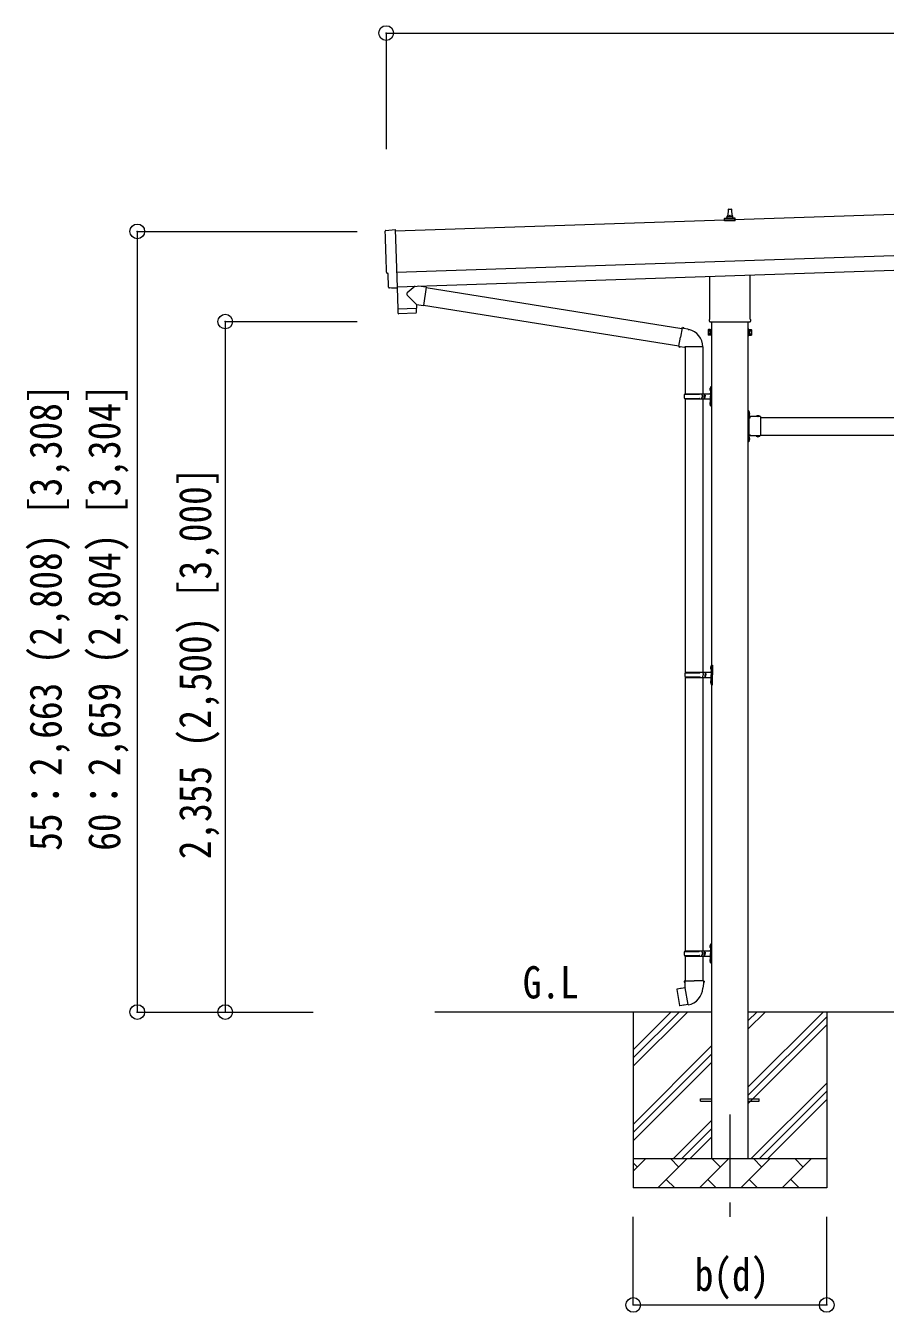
# Model space of a CAD drawing. Units: millimetres at full size, sheet at 1:50; details may follow other scales. Extents: x -14053 to 14053, y -9700 to 9700.
# Drawn here: x 1551 to 4483, y -1363 to 3025 of the extents above; entities that cross this region are included whole.
import ezdxf
from ezdxf.enums import TextEntityAlignment as Align

# ---------------------------------------------------------------- set-up
doc = ezdxf.new("R2010")
doc.units = ezdxf.units.MM
doc.header["$LTSCALE"] = 50
doc.header["$PDMODE"] = 32
doc.header["$PDSIZE"] = 50
doc.linetypes.add('CHAIN1', pattern=[8, 5, -1, 1, -1])
doc.linetypes.add('USER8', pattern=[4, 3, -1])
for name, color, linetype, lineweight in [('0-2_建具', 4, 'Continuous', 9), ('0-3_階段', 7, 'CHAIN1', 9), ('0-4_設備', 7, 'Continuous', 9), ('0-7_ハッチ', 7, 'Continuous', 9), ('0-8_外構', 6, 'Continuous', 9), ('0-9_敷地', 7, 'Continuous', 9)]:
    doc.layers.add(name, color=color, linetype=linetype, lineweight=lineweight)
doc.styles.add('ＭＳ ゴシック', font='')
doc.styles.get('ＭＳ ゴシック').set_extended_font_data('MS Gothic')

msp = doc.modelspace()

# ---------------------------------------------------------------- linework, layer by layer
at = {"layer": '0-2_建具'}
for p, q in [((8194.5, 2504.22), (2811.49, 2324.79)), ((3935.65, 2368.59), (3942.37, 2370.22)), ((3942.75, 2370.4), (3963.52, 2370.4)), ((3943.14, 2371.19), (3943.14, 2375.4)), ((3944.14, 2375.4), (3962.14, 2375.4)), ((3947.14, 2375.4), (3947.86, 2398.93)), ((3948.86, 2399.9), (3957.41, 2399.9)), ((3958.41, 2398.93), (3959.14, 2375.4)), ((3963.14, 2371.19), (3963.14, 2375.4)), ((3970.62, 2368.59), (3963.9, 2370.22)), ((2816.16, 2184.87), (8199.17, 2364.3)), ((3934.89, 2359.9), (3934.89, 2367.62)), ((3971.39, 2359.9), (3934.89, 2359.9)), ((3935.27, 2368.4), (3971, 2368.4)), ((3971.39, 2359.9), (3971.39, 2367.62)), ((2817.82, 2134.89), (8200.83, 2314.33)), ((3884.84, 2025.91), (3884.84, 2170.36)), ((4021.44, 2174.91), (4021.44, 2025.91)), ((2798.33, 2130.47), (2791.4, 2130.6)), ((2817.91, 2132.13), (2817.95, 2131.13)), ((3883.14, 2017.14), (3883.14, 2022.64)), ((4023.14, 2022.64), (4023.14, 2017.14)), ((3879.14, 1987.64), (3879.9, 1988.96)), ((3879.14, 1987.64), (3879.14, 1970.64)), ((3886.14, 1984.05), (3879.9, 1984.05)), ((4021.07, 2013.64), (3885.2, 2013.64)), ((3890.64, 2013.64), (3890.64, -838.86)), ((4015.64, -838.86), (4015.64, 2013.64)), ((4020.14, 1984.05), (4026.38, 1984.05)), ((4027.14, 1987.64), (4026.38, 1988.96)), ((4027.14, 1987.64), (4027.14, 1970.64)), ((3879.14, 1970.64), (3879.9, 1969.33)), ((3886.14, 1974.23), (3879.9, 1974.23)), ((3886.14, 1969.33), (3879.9, 1969.33)), ((3888.64, 1969.94), (3886.14, 1969.94)), ((4017.64, 1969.94), (4020.14, 1969.94)), ((4020.14, 1974.23), (4026.38, 1974.23)), ((4020.14, 1969.33), (4026.38, 1969.33)), ((4027.14, 1970.64), (4026.38, 1969.33)), ((4017.64, 1712.14), (4015.64, 1712.14)), ((4015.64, 1712.14), (4015.64, 1692.14)), ((4017.64, 1712.14), (4017.64, 1692.14)), ((4015.64, 1705.14), (4017.64, 1705.14)), ((4015.64, 1699.14), (4017.64, 1699.14)), ((4018.15, 1708.04), (4017.64, 1708.04)), ((4017.64, 1708.04), (4017.64, 1696.24)), ((4057.64, 1692.14), (4017.64, 1692.14)), ((4017.64, 1688.14), (4017.64, 1630.14)), ((4054.54, 1692.14), (4042.74, 1692.14)), ((4054.54, 1692.65), (4054.54, 1692.14)), ((4057.64, 1692.14), (4057.64, 1626.14)), ((4057.64, 1689.14), (6948.64, 1689.14)), ((4015.64, 1626.14), (4015.64, 1606.14)), ((4021.64, 1629.14), (4016.14, 1629.14)), ((4017.64, 1628.14), (4021.64, 1628.14)), ((4017.64, 1626.14), (4017.64, 1606.14)), ((4057.64, 1626.14), (4017.64, 1626.14)), ((4054.54, 1626.14), (4042.74, 1626.14)), ((4054.54, 1625.63), (4054.54, 1626.14)), ((4057.64, 1629.14), (6948.64, 1629.14)), ((4015.64, 1619.14), (4017.64, 1619.14)), ((4015.64, 1613.14), (4017.64, 1613.14)), ((4017.64, 1606.14), (4015.64, 1606.14)), ((4018.15, 1622.04), (4017.64, 1622.04)), ((4017.64, 1622.04), (4017.64, 1610.24)), ((3853.14, -634.36), (3890.64, -634.36)), ((3853.14, -643.36), (3853.14, -634.36)), ((3853.14, -643.36), (3890.64, -643.36)), ((4015.64, -634.36), (4053.14, -634.36)), ((4015.64, -643.36), (4053.14, -643.36)), ((4053.14, -643.36), (4053.14, -634.36))]:
    msp.add_line(p, q, dxfattribs=at)
for points in [[(2779.82, 2327.17), (2811.32, 2329.87), (2817.91, 2132.13)], [(2788.46, 2133.5), (2786.89, 2180.5), (2786.29, 2180.48)], [(2799.06, 2130.77), (2799.7, 2131.42), (2817.95, 2131.13)], [(3886.14, 1969.33), (3886.14, 1988.96), (3879.9, 1988.96)], [(3886.14, 1969.94), (3886.14, 1988.34), (3888.64, 1988.34)], [(4020.14, 1969.94), (4020.14, 1988.34), (4017.64, 1988.34)], [(4020.14, 1969.33), (4020.14, 1988.96), (4026.38, 1988.96)], [(4021.64, 1689.14), (4016.14, 1689.14), (4016.14, 1629.14)], [(4018.15, 1708.04), (4018.15, 1696.24), (4017.64, 1696.24)], [(4017.64, 1688.14), (4021.64, 1688.14), (4021.64, 1690.14), (4017.64, 1690.14)], [(4054.54, 1692.65), (4042.74, 1692.65), (4042.74, 1692.14)], [(4017.64, 1630.14), (4021.64, 1630.14), (4021.64, 1628.14)], [(4054.54, 1625.63), (4042.74, 1625.63), (4042.74, 1626.14)], [(4018.15, 1622.04), (4018.15, 1610.24), (4017.64, 1610.24)]]:
    msp.add_lwpolyline(points, dxfattribs=at)
for points in [[(3888.64, 1968.64), (3888.64, 1989.64), (3890.64, 1989.64), (3890.64, 1968.64)], [(4017.64, 1968.64), (4017.64, 1989.64), (4015.64, 1989.64), (4015.64, 1968.64)]]:
    msp.add_lwpolyline(points, close=True, dxfattribs=at)
at = {"layer": '0-2_建具', "linetype": 'USER8'}
for points in [[(4020.25, 1704.64), (4017.47, 1703.29), (4016.86, 1702.14)], [(4020.25, 1699.64), (4017.47, 1701), (4016.86, 1702.14)], [(4046.14, 1694.75), (4047.49, 1691.97), (4048.64, 1691.37)], [(4051.14, 1694.75), (4049.78, 1691.97), (4048.64, 1691.37)], [(4046.14, 1623.53), (4047.49, 1626.31), (4048.64, 1626.92)], [(4051.14, 1623.53), (4049.78, 1626.31), (4048.64, 1626.92)], [(4020.25, 1618.64), (4017.47, 1617.29), (4016.86, 1616.14)], [(4020.25, 1613.64), (4017.47, 1615), (4016.86, 1616.14)]]:
    msp.add_lwpolyline(points, dxfattribs=at)
at = {"layer": '0-2_建具'}
for centre, radius, start, end in [((3942.14, 2371.19), 1, 283.62699, 0), ((3947.22, 2374.77), 4.13, 90, 171.17633), ((3944.14, 2374.4), 1, 90, 180), ((3948.86, 2398.9), 1, 90, 178.60509), ((3956.47, 2375.4), 4.83, 133.60282, 180), ((3949.8, 2375.4), 4.83, 0, 46.39718), ((3957.41, 2398.9), 1, 1.39491, 90), ((3959.05, 2374.77), 4.13, 8.82367, 90), ((3962.14, 2374.4), 1, 0, 90), ((3964.14, 2371.19), 1, 180, 256.37301), ((3935.89, 2367.62), 1, 103.62699, 180), ((3970.39, 2367.62), 1, 0, 76.37301), ((3887.14, 2022.64), 4, 125.09963, 180), ((4019.14, 2022.64), 4, 0, 54.90037), ((3883.48, 1986.5), 4.34, 145.61575, 214.38425), ((3895.38, 1979.14), 16.24, 162.41205, 197.58795), ((3887.14, 2017.14), 4, 180, 194.47751), ((3887.14, 2017.14), 4, 194.47751, 241.04498), ((4019.14, 2017.14), 4, 298.95502, 345.52249), ((4019.14, 2017.14), 4, 345.52249, 0), ((4022.79, 1986.5), 4.34, 325.61575, 34.38425), ((4010.9, 1979.14), 16.24, 342.41205, 17.58795), ((3883.48, 1971.78), 4.34, 145.61575, 214.38425), ((4022.79, 1971.78), 4.34, 325.61575, 34.38425), ((4017.64, 1692.14), 2, 180, 270), ((4012.4, 1702.14), 8.23, 314.2189, 45.7811), ((4048.64, 1686.91), 8.23, 44.2189, 135.7811), ((4017.64, 1626.14), 2, 90, 180), ((4048.64, 1631.37), 8.23, 224.2189, 315.7811), ((4012.4, 1616.14), 8.23, 314.2189, 45.7811)]:
    msp.add_arc(centre, radius, start, end, dxfattribs=at)
for centre, major_axis, ratio, start_param, end_param in [((2780.08, 2324.18), (-3, -0.1), 0.99863, 4.7647489, 6.2979817), ((-1980.79, 2095.02), (4760.73, 158.69), 0.99863, 6.2686928, 6.2979817), ((2786.15, 2184.88), (-4.4, -0.15), 0.99863, 6.2686928, 7.8539816), ((2791.46, 2133.61), (-2.11, -2.14), 0.9974, 5.5252311, 7.0411395), ((2798.35, 2131.47), (-0.704, -0.714), 0.9974, 0.7579542, 1.5707963)]:
    msp.add_ellipse(centre, major_axis=major_axis, ratio=ratio, start_param=start_param, end_param=end_param, dxfattribs=at)
at = {"layer": '0-3_階段'}
msp.add_line((3953.14, -688.86), (3953.14, -1037.86), dxfattribs=at)
at = {"layer": '0-4_設備'}
for p, q in [((3890.64, -338.86), (2946.48, -338.86)), ((3623.14, -338.86), (3623.14, -938.86)), ((3623.14, -523.91), (3808.19, -338.86)), ((3623.14, -495.62), (3779.9, -338.86)), ((3623.14, -467.34), (3751.62, -338.86)), ((6990.64, -338.86), (4015.64, -338.86)), ((4015.64, -593.96), (4270.74, -338.86)), ((4015.64, -395.97), (4072.75, -338.86)), ((4015.64, -367.68), (4044.46, -338.86)), ((4283.14, -338.86), (4283.14, -938.86)), ((4015.64, -622.24), (4283.14, -354.74)), ((4015.64, -650.53), (4283.14, -383.03)), ((3623.14, -721.9), (3890.64, -454.4)), ((3623.14, -750.18), (3890.64, -482.68)), ((3623.14, -778.47), (3890.64, -510.97)), ((4025.29, -838.86), (4283.14, -581.02)), ((4053.58, -838.86), (4283.14, -609.3)), ((4081.86, -838.86), (4283.14, -637.58)), ((3760.74, -838.86), (3890.64, -708.96)), ((3789.02, -838.86), (3890.64, -737.24)), ((3817.3, -838.86), (3890.64, -765.53)), ((3623.14, -838.86), (4283.14, -838.86)), ((3623.14, -881.75), (3666.03, -838.86)), ((3637.48, -867.41), (3623.14, -853.07)), ((3707.45, -938.86), (3807.45, -838.86)), ((3778.9, -867.41), (3750.34, -838.86)), ((3848.87, -938.86), (3948.87, -838.86)), ((3920.32, -867.41), (3891.77, -838.86)), ((3990.29, -938.86), (4090.29, -838.86)), ((4061.74, -867.41), (4033.19, -838.86)), ((4131.72, -938.86), (4231.72, -838.86)), ((4203.16, -867.41), (4174.61, -838.86)), ((4279.85, -838.86), (4283.14, -835.57)), ((3736, -910.31), (3764.56, -938.86)), ((3877.43, -910.31), (3905.98, -938.86)), ((4018.85, -910.31), (4047.4, -938.86)), ((4160.27, -910.31), (4188.82, -938.86)), ((4283.14, -938.86), (3623.14, -938.86))]:
    msp.add_line(p, q, dxfattribs=at)
at = {"layer": '0-8_外構'}
for p, q in [((2780.49, 3000.11), (2780.49, 2604.26)), ((2780.49, 3000.11), (8230.16, 3000.11)), ((1931.49, 2323.76), (2681.49, 2323.76)), ((1931.49, 2323.76), (1931.49, -338.86)), ((2231.49, 2016.14), (2681.49, 2016.14)), ((2231.49, 2016.14), (2231.49, -338.86)), ((1931.49, -338.86), (2531.49, -338.86)), ((2231.49, -338.86), (2531.49, -338.86)), ((3623.14, -1337.86), (3623.14, -1037.86)), ((4283.14, -1337.86), (4283.14, -1037.86)), ((3623.14, -1337.86), (4283.14, -1337.86))]:
    msp.add_line(p, q, dxfattribs=at)
for p in [(2780.49, 3000.11), (1931.49, 2323.76), (2231.49, 2016.14), (1931.49, -338.86), (2231.49, -338.86), (3623.14, -1337.86), (4283.14, -1337.86)]:
    msp.add_point(p, dxfattribs=at)
at = {"layer": '0-9_敷地'}
for p, q in [((2883.48, 2074.06), (2851.99, 2106.58)), ((2879.24, 2136.94), (2852.02, 2113.91)), ((2916.93, 2133.65), (2891.02, 2137.33)), ((2916.93, 2133.65), (2907.97, 2070.58)), ((2917.16, 2131.74), (3789.27, 1992.89)), ((2883.48, 2074.06), (2907.97, 2070.58)), ((2883.48, 2074.06), (2883.88, 2062.05)), ((2907.73, 2072.49), (3778.85, 1933.8)), ((2819.95, 2058.92), (2820.62, 2045.89)), ((2881.23, 2044.96), (2823.71, 2043.04)), ((2824.42, 2060.07), (2824.47, 2059.07)), ((2879.39, 2061.9), (2879.4, 2060.9)), ((3789.59, 1994.71), (3784.06, 1963.34)), ((3789.59, 1994.71), (3790.73, 1996.69)), ((3790.73, 1996.69), (3794.29, 1996.06)), ((3794.29, 1996.06), (3794.71, 1993.71)), ((3809.22, 1990.89), (3810.91, 1989.26)), ((3810.91, 1989.26), (3813.02, 1988.81)), ((3778.53, 1931.98), (3784.06, 1963.34)), ((3778.53, 1931.98), (3778.92, 1929.72)), ((3778.53, 1931.98), (3783.68, 1931.16)), ((3782.49, 1929.1), (3783.68, 1931.16)), ((3783.68, 1931.16), (3798.28, 1928.85)), ((3778.92, 1929.72), (3782.49, 1929.1)), ((3798.28, 1928.85), (3800.49, 1929.83)), ((3860.79, 1929.44), (3799.6, 1929.44)), ((3800.64, 1929.44), (3800.64, 1770.14)), ((3860.64, 1929.44), (3860.64, 1770.14)), ((3797.64, 1768.14), (3847.97, 1768.14)), ((3798.64, 1770.14), (3884.64, 1770.14)), ((3798.64, 1770.14), (3798.64, 1768.14)), ((3857.64, 1770.14), (3857.64, 1765.64)), ((3857.64, 1765.64), (3859.64, 1765.64)), ((3857.64, 1752.14), (3857.64, 1756.64)), ((3857.64, 1756.64), (3859.64, 1756.64)), ((3859.64, 1765.64), (3859.64, 1761.14)), ((3859.64, 1756.64), (3859.64, 1761.14)), ((3865.64, 1770.14), (3865.64, 1761.14)), ((3865.64, 1765.64), (3868.64, 1765.64)), ((3865.64, 1752.14), (3865.64, 1761.14)), ((3865.64, 1756.64), (3868.64, 1756.64)), ((3868.64, 1765.64), (3868.64, 1761.14)), ((3868.64, 1756.64), (3868.64, 1761.14)), ((3884.33, 1787.29), (3886.38, 1786.29)), ((3885.6, 1789.29), (3886.24, 1789.29)), ((3885.6, 1789.29), (3885.6, 1780.99)), ((3885.6, 1780.99), (3886.24, 1780.99)), ((3886.24, 1789.29), (3886.24, 1780.99)), ((3886.24, 1789.29), (3886.64, 1788.89)), ((3886.24, 1780.99), (3886.64, 1781.39)), ((3886.38, 1786.29), (3886.99, 1785.14)), ((3886.64, 1793.14), (3889.64, 1794.64)), ((3886.64, 1793.14), (3886.64, 1761.14)), ((3886.64, 1788.89), (3886.64, 1781.39)), ((3886.64, 1729.14), (3886.64, 1761.14)), ((3889.64, 1794.64), (3889.64, 1761.14)), ((3889.64, 1794.64), (3890.64, 1794.64)), ((3889.64, 1727.64), (3889.64, 1761.14)), ((3890.64, 1794.64), (3890.64, 1761.14)), ((3890.64, 1727.64), (3890.64, 1761.14)), ((3797.64, 1754.14), (3847.97, 1754.14)), ((3798.64, 1752.14), (3798.64, 1754.14)), ((3798.64, 1752.14), (3884.64, 1752.14)), ((3800.64, 1752.14), (3800.64, 820.14)), ((3860.64, 1752.14), (3860.64, 820.14)), ((3884.33, 1739.29), (3886.38, 1738.29)), ((3885.6, 1741.29), (3886.24, 1741.29)), ((3885.6, 1741.29), (3885.6, 1732.99)), ((3885.6, 1732.99), (3886.24, 1732.99)), ((3886.24, 1741.29), (3886.24, 1732.99)), ((3886.24, 1741.29), (3886.64, 1740.89)), ((3886.24, 1732.99), (3886.64, 1733.39)), ((3886.38, 1738.29), (3886.99, 1737.14)), ((3886.64, 1740.89), (3886.64, 1733.39)), ((3886.64, 1729.14), (3889.64, 1727.64)), ((3889.64, 1727.64), (3890.64, 1727.64)), ((3886.83, 837.29), (3888.88, 836.29)), ((3888.1, 839.29), (3888.74, 839.29)), ((3888.1, 839.29), (3888.1, 830.99)), ((3888.74, 839.29), (3888.74, 830.99)), ((3888.74, 839.29), (3889.14, 838.89)), ((3888.88, 836.29), (3889.49, 835.14)), ((3889.14, 843.14), (3892.14, 844.64)), ((3889.14, 843.14), (3889.14, 811.14)), ((3889.14, 838.89), (3889.14, 831.39)), ((3892.14, 844.64), (3892.14, 811.14)), ((3892.14, 844.64), (3893.14, 844.64)), ((3893.14, 844.64), (3893.14, 811.14)), ((3800.14, 818.14), (3850.47, 818.14)), ((3800.14, 804.14), (3850.47, 804.14)), ((3800.64, 802.15), (3800.64, -129.86)), ((3801.14, 820.14), (3887.14, 820.14)), ((3801.14, 820.14), (3801.14, 818.14)), ((3801.14, 802.14), (3801.14, 804.14)), ((3801.14, 802.14), (3887.14, 802.14)), ((3860.14, 820.14), (3860.14, 815.64)), ((3860.14, 815.64), (3862.14, 815.64)), ((3860.14, 802.14), (3860.14, 806.64)), ((3860.14, 806.64), (3862.14, 806.64)), ((3860.64, 802.15), (3860.64, -129.86)), ((3862.14, 815.64), (3862.14, 811.14)), ((3862.14, 806.64), (3862.14, 811.14)), ((3868.14, 820.14), (3868.14, 811.14)), ((3868.14, 815.64), (3871.14, 815.64)), ((3868.14, 802.14), (3868.14, 811.14)), ((3868.14, 806.64), (3871.14, 806.64)), ((3871.14, 815.64), (3871.14, 811.14)), ((3871.14, 806.64), (3871.14, 811.14)), ((3888.1, 830.99), (3888.74, 830.99)), ((3888.1, 791.29), (3888.74, 791.29)), ((3888.1, 791.29), (3888.1, 782.99)), ((3888.74, 830.99), (3889.14, 831.39)), ((3888.74, 791.29), (3888.74, 782.99)), ((3888.74, 791.29), (3889.14, 790.89)), ((3889.14, 779.14), (3889.14, 811.14)), ((3889.14, 790.89), (3889.14, 783.39)), ((3892.14, 777.64), (3892.14, 811.14)), ((3893.14, 777.64), (3893.14, 811.14)), ((3886.83, 789.29), (3888.88, 788.29)), ((3888.1, 782.99), (3888.74, 782.99)), ((3888.74, 782.99), (3889.14, 783.39)), ((3888.88, 788.29), (3889.49, 787.14)), ((3889.14, 779.14), (3892.14, 777.64)), ((3892.14, 777.64), (3893.14, 777.64)), ((3798.64, -129.86), (3884.64, -129.86)), ((3798.64, -129.86), (3798.64, -131.86)), ((3857.64, -129.86), (3857.64, -134.36)), ((3865.64, -129.86), (3865.64, -138.86)), ((3884.33, -112.71), (3886.38, -113.71)), ((3885.6, -110.71), (3886.24, -110.71)), ((3885.6, -110.71), (3885.6, -119.01)), ((3885.6, -119.01), (3886.24, -119.01)), ((3886.24, -110.71), (3886.24, -119.01)), ((3886.24, -110.71), (3886.64, -111.11)), ((3886.24, -119.01), (3886.64, -118.61)), ((3886.38, -113.71), (3886.99, -114.86)), ((3886.64, -106.86), (3889.64, -105.36)), ((3886.64, -106.86), (3886.64, -138.86)), ((3886.64, -111.11), (3886.64, -118.61)), ((3889.64, -105.36), (3889.64, -138.86)), ((3889.64, -105.36), (3890.64, -105.36)), ((3890.64, -105.36), (3890.64, -138.86)), ((3797.64, -131.86), (3847.97, -131.86)), ((3797.64, -145.86), (3847.97, -145.86)), ((3798.64, -147.86), (3798.64, -145.86)), ((3798.64, -147.86), (3884.64, -147.86)), ((3800.64, -147.86), (3800.64, -232.79)), ((3857.64, -134.36), (3859.64, -134.36)), ((3857.64, -147.86), (3857.64, -143.36)), ((3857.64, -143.36), (3859.64, -143.36)), ((3859.64, -134.36), (3859.64, -138.86)), ((3859.64, -143.36), (3859.64, -138.86)), ((3860.64, -147.86), (3860.64, -232.79)), ((3865.64, -134.36), (3868.64, -134.36)), ((3865.64, -147.86), (3865.64, -138.86)), ((3865.64, -143.36), (3868.64, -143.36)), ((3868.64, -134.36), (3868.64, -138.86)), ((3868.64, -143.36), (3868.64, -138.86)), ((3884.33, -160.71), (3886.38, -161.71)), ((3885.6, -158.71), (3886.24, -158.71)), ((3885.6, -158.71), (3885.6, -167.01)), ((3885.6, -167.01), (3886.24, -167.01)), ((3886.24, -158.71), (3886.24, -167.01)), ((3886.24, -158.71), (3886.64, -159.11)), ((3886.24, -167.01), (3886.64, -166.61)), ((3886.38, -161.71), (3886.99, -162.86)), ((3886.64, -170.86), (3886.64, -138.86)), ((3886.64, -159.11), (3886.64, -166.61)), ((3886.64, -170.86), (3889.64, -172.36)), ((3889.64, -172.36), (3889.64, -138.86)), ((3889.64, -172.36), (3890.64, -172.36)), ((3890.64, -172.36), (3890.64, -138.86)), ((3772.18, -261.24), (3771.37, -262.41)), ((3771.37, -262.41), (3780.99, -316.97)), ((3800.05, -255.99), (3772.18, -261.24)), ((3784.92, -258.63), (3784.71, -258.88)), ((3798.79, -232.79), (3796.64, -233.57)), ((3796.64, -233.57), (3796.64, -237.19)), ((3796.64, -237.19), (3798.88, -238)), ((3798.79, -232.79), (3830.64, -232.79)), ((3798.79, -232.79), (3798.88, -238)), ((3798.88, -238), (3799.14, -252.79)), ((3799.14, -252.79), (3800.49, -254.79)), ((3810.4, -313.28), (3800.27, -255.81)), ((3800.29, -254.99), (3800.29, -255.69)), ((3800.49, -254.79), (3800.46, -254.79)), ((3862.49, -232.79), (3830.64, -232.79)), ((3860.83, -254.73), (3860.75, -256.89)), ((3862.14, -252.79), (3860.83, -254.73)), ((3864.64, -237.19), (3862.4, -238)), ((3862.49, -232.79), (3864.64, -233.57)), ((3864.64, -233.57), (3864.64, -237.19)), ((3795.01, -315.88), (3794.73, -315.72)), ((3810.7, -314.05), (3810.46, -313.38))]:
    msp.add_line(p, q, dxfattribs=at)
for points in [[(2817.55, 2131.13), (2819.92, 2059.92), (2883.88, 2062.05)], [(2884.13, 2048), (2883.92, 2061.06), (2819.95, 2058.92)], [(3789.59, 1994.71), (3794.71, 1993.71), (3809.22, 1990.89)], [(3884.33, 1782.99), (3886.38, 1783.99), (3886.99, 1785.14)], [(3884.33, 1734.99), (3886.38, 1735.99), (3886.99, 1737.14)], [(3886.83, 832.99), (3888.88, 833.99), (3889.49, 835.14)], [(3886.83, 784.99), (3888.88, 785.99), (3889.49, 787.14)], [(3884.33, -117.01), (3886.38, -116.01), (3886.99, -114.86)], [(3884.33, -165.01), (3886.38, -164.01), (3886.99, -162.86)], [(3787.16, -258.41), (3786.88, -258.26), (3784.92, -258.63)], [(3862.49, -232.79), (3862.4, -238), (3862.14, -252.79)], [(3810.13, -313.19), (3782.15, -317.79), (3780.99, -316.97)], [(3797.2, -315.32), (3796.99, -315.55), (3795.01, -315.88)]]:
    msp.add_lwpolyline(points, dxfattribs=at)
for centre, radius, start, end in [((2855.41, 2110.23), 5, 132.56466, 226.88314), ((2823.61, 2046.04), 3, 182.90915, 271.95747), ((2881.13, 2047.95), 3, 271.90915, 0.90915), ((3800.49, 1929.83), 60.3, 359.62495, 78), ((3846.39, 1761.14), 49.25, 171.82876, 180.00002), ((3846.39, 1761.14), 49.25, 180.00002, 188.17127), ((3847.97, 1770.14), 2, 270, 359.99998), ((3889.93, 1785.14), 6, 136.21765, 223.78235), ((3884.64, 1772.14), 2, 270, 359.99998), ((3847.97, 1752.14), 2, 0.00005, 90.00004), ((3889.93, 1737.14), 6, 136.21765, 223.78235), ((3884.64, 1750.14), 2, 0.00005, 90.00004), ((3892.43, 835.14), 6, 136.21765, 223.78235), ((3848.89, 811.14), 49.25, 171.82876, 180.00002), ((3848.89, 811.14), 49.25, 180.00002, 188.17127), ((3850.47, 820.14), 2, 270, 359.99998), ((3850.47, 802.14), 2, 0.00005, 90.00004), ((3892.43, 787.14), 6, 136.21765, 223.78235), ((3887.14, 822.14), 2, 270, 359.99998), ((3887.14, 800.14), 2, 0.00005, 90.00004), ((3847.97, -129.86), 2, 270, 359.99998), ((3889.93, -114.86), 6, 136.21765, 223.78235), ((3884.64, -127.86), 2, 270, 359.99998), ((3846.39, -138.86), 49.25, 171.82876, 180.00002), ((3846.39, -138.86), 49.25, 180.00002, 188.17127), ((3847.97, -147.86), 2, 0.00005, 90.00004), ((3889.93, -162.86), 6, 136.21765, 223.78235), ((3884.64, -149.86), 2, 0.00005, 90.00004), ((3799.99, -255.69), 0.3, 280.66842, 0), ((3800.49, -254.99), 0.2, 100, 180), ((3800.49, -254.79), 60.3, 279.96938, 358), ((3810.18, -313.49), 0.3, 20, 99.33158), ((3810.89, -313.98), 0.2, 200, 279.96938)]:
    msp.add_arc(centre, radius, start, end, dxfattribs=at)

# ---------------------------------------------------------------- texts
at = {"layer": '0-7_ハッチ', "style": 'ＭＳ ゴシック', "width": 0.85}
msp.add_text('G.L', height=110, dxfattribs=at).set_placement((3246.64, -325.41), align=Align.BOTTOM_LEFT)
at = {"layer": '0-8_外構', "color": 7, "style": 'ＭＳ ゴシック', "width": 0.85}
for s, p in [('55：2,663 (2,808) [3,308]', (1706.49, 211.2)), ('60：2,659 (2,804) [3,304]', (1906.49, 211.2)), ('2,355 (2,500) [3,000]', (2216.49, 182.39))]:
    msp.add_text(s, height=110, rotation=90, dxfattribs=at).set_placement(p, align=Align.BOTTOM_LEFT)
msp.add_text('b(d)', height=110, dxfattribs=at).set_placement((3833.14, -1322.86), align=Align.BOTTOM_LEFT)

doc.saveas('drawing.dxf')
